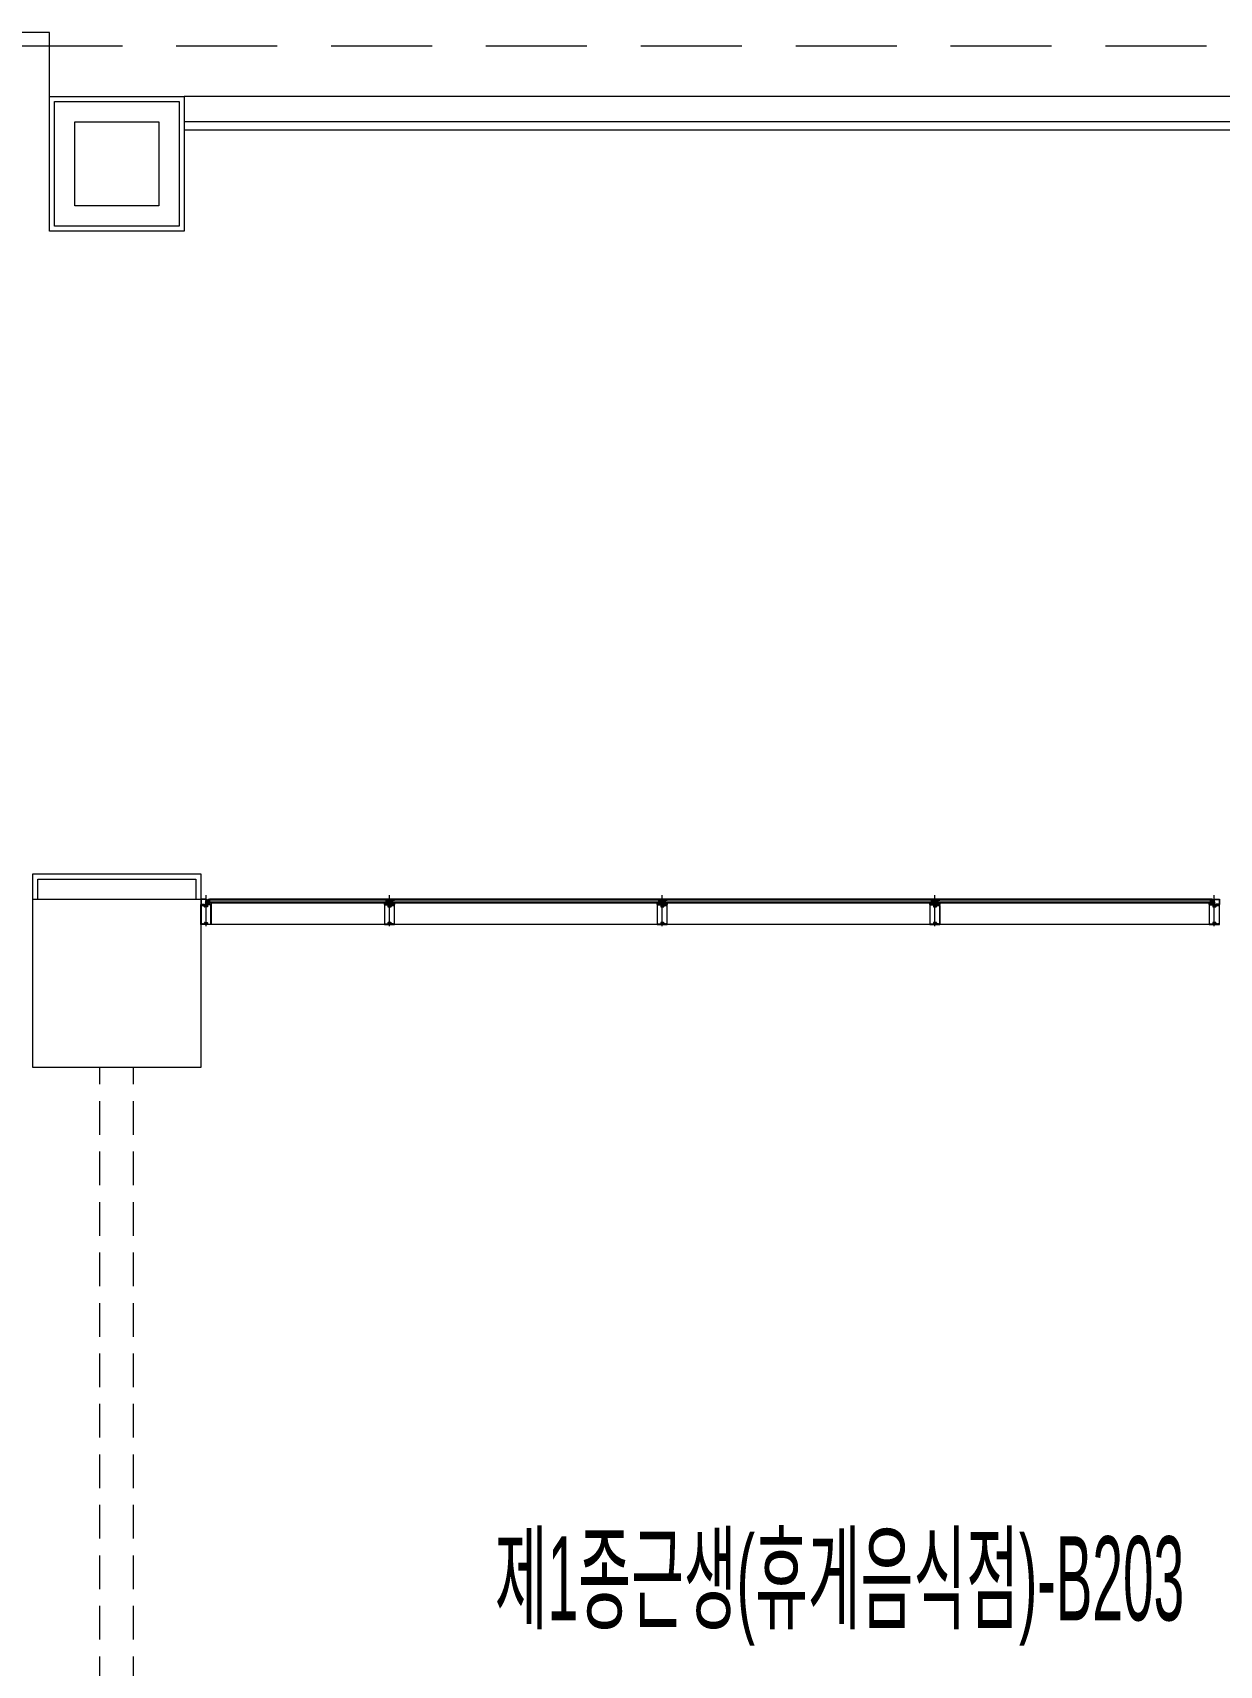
# Model space of a CAD drawing. Header units: millimetres. Extents: x 43806 to 399860, y -65551 to 59129.
# Drawn here: x 149854 to 156904, y 49426 to 59129 of the extents above; entities that cross this region are included whole.
import ezdxf
from ezdxf.enums import TextEntityAlignment as Align

# ---------------------------------------------------------------- set-up
doc = ezdxf.new("R2010")
doc.units = ezdxf.units.MM
doc.header["$LTSCALE"] = 400
doc.header["$MEASUREMENT"] = 0
doc.linetypes.add('HID', pattern=[2.3, 1.5, -0.8])
doc.linetypes.add('광-XR-PLAN$0$HIDDEN', pattern=[0.375, 0.25, -0.125])
doc.layers.add('A', color=8, linetype='CONTINUOUS', lineweight=0)
doc.styles.add('CS', font='', dxfattribs={"height": 300})
doc.styles.get('CS').set_extended_font_data('HYwulM')

msp = doc.modelspace()

# ---------------------------------------------------------------- linework, layer by layer
at = {"layer": 'A', "ltscale": 2}
for p, q in [((149953.7, 59129), (140338, 59129)), ((149953.7, 58749), (149953.7, 59129)), ((158053.7, 58749), (150753.7, 58749)), ((150103.7, 58099), (150103.7, 58599)), ((150103.7, 58599), (150603.7, 58599)), ((150603.7, 58599), (150603.7, 58099)), ((150603.7, 58099), (150103.7, 58099)), ((149853.7, 53979), (150853.7, 53979)), ((149853.7, 52979), (149853.7, 53979)), ((150853.7, 53979), (150853.7, 52979)), ((150853.7, 52979), (149853.7, 52979))]:
    msp.add_line(p, q, dxfattribs=at)
at = {"layer": 'A', "linetype": 'HID'}
msp.add_line((166946.8, 59049), (133453.7, 59049), dxfattribs=at)
at = {"layer": 'A'}
for p, q in [((149953.7, 57949), (149953.7, 58749)), ((149953.7, 58749), (150753.7, 58749)), ((149983.7, 57979), (149983.7, 58719)), ((149983.7, 58719), (150723.7, 58719)), ((150723.7, 58719), (150723.7, 57979)), ((150753.7, 58749), (150753.7, 57949)), ((158053.7, 58599), (150753.7, 58599)), ((158053.7, 58549), (150753.7, 58549)), ((150753.7, 57949), (149953.7, 57949)), ((150723.7, 57979), (149983.7, 57979)), ((149853.7, 53979), (149853.7, 54129)), ((149853.7, 54129), (150853.7, 54129)), ((149883.7, 53979), (149883.7, 54099)), ((149883.7, 54099), (150823.7, 54099)), ((150823.7, 54099), (150823.7, 53979)), ((150853.7, 54129), (150853.7, 53979)), ((150887.2, 53979), (150853.7, 53979)), ((150853.7, 53979), (150853.7, 53948)), ((150885.2, 53977), (150855.7, 53977)), ((150855.7, 53977), (150855.7, 53950)), ((150855.7, 53950), (150874.7, 53950)), ((150874.7, 53948), (150874.7, 53950)), ((150878.4, 53959.3), (150880.4, 53960.3)), ((150880.4, 53958.3), (150878.4, 53959.3)), ((150887.2, 53960.3), (150880.4, 53960.3)), ((150887.2, 53958.3), (150880.4, 53958.3)), ((150882.2, 53950), (150882.2, 53971.5)), ((150883.7, 53817.8), (150883.7, 54003.4)), ((150885.2, 53954.8), (150885.2, 53977)), ((150885.2, 53971.5), (150885.2, 53950)), ((150885.2, 53954.8), (150885.2, 53954.8)), ((150887.2, 53954.8), (150885.2, 53954.8)), ((150887.2, 53955), (150887.2, 53979)), ((150887.2, 53974), (150894.2, 53954.8)), ((150887.2, 53955), (150894.2, 53974)), ((150887.2, 53954.8), (150887.2, 53974)), ((150887.2, 53974), (150894.2, 53974)), ((150887.2, 53961.1), (150887.2, 53957.6)), ((150894.2, 53954.8), (150887.2, 53954.8)), ((150887.5, 53959.5), (150887.4, 53959.5)), ((150887.4, 53959.5), (150887.4, 53959.5)), ((150887.4, 53959.5), (150887.4, 53959.5)), ((150887.4, 53959.5), (150887.4, 53959.4)), ((150887.4, 53959.4), (150887.4, 53959.4)), ((150887.4, 53959.4), (150887.4, 53959.4)), ((150887.4, 53959.4), (150887.4, 53959.3)), ((150887.4, 53959.3), (150887.4, 53959.3)), ((150887.4, 53959.3), (150887.4, 53959.3)), ((150887.4, 53959.3), (150887.4, 53959.2)), ((150887.4, 53959.2), (150887.4, 53959.2)), ((150887.4, 53959.2), (150887.4, 53959.2)), ((150887.4, 53959.2), (150887.4, 53959.2)), ((150887.4, 53959.2), (150887.5, 53959.2)), ((150887.6, 53959.6), (150887.5, 53959.6)), ((150887.5, 53959.6), (150887.5, 53959.6)), ((150887.5, 53959.6), (150887.5, 53959.6)), ((150887.5, 53959.6), (150887.5, 53959.6)), ((150887.5, 53959.6), (150887.5, 53959.5)), ((150887.5, 53959.5), (150887.5, 53959.5)), ((150887.5, 53959.5), (150887.5, 53959.5)), ((150887.5, 53959.5), (150887.5, 53959.5)), ((150887.5, 53959.2), (150887.5, 53959.1)), ((150887.5, 53959.1), (150887.5, 53959.1)), ((150887.5, 53959.1), (150887.5, 53959.1)), ((150887.5, 53959.1), (150887.5, 53959.1)), ((150887.5, 53959.1), (150887.5, 53959.1)), ((150887.5, 53959.1), (150887.5, 53959.1)), ((150887.5, 53959.1), (150887.5, 53959.1)), ((150887.5, 53959.1), (150887.6, 53959.1)), ((150887.7, 53959.6), (150887.6, 53959.6)), ((150887.6, 53959.6), (150887.6, 53959.6)), ((150887.6, 53959.6), (150887.6, 53959.6)), ((150887.6, 53959.6), (150887.6, 53959.6)), ((150887.6, 53959.6), (150887.6, 53959.6)), ((150887.6, 53959.6), (150887.6, 53959.6)), ((150887.6, 53959.1), (150887.6, 53959.1)), ((150887.6, 53959.1), (150887.6, 53959.1)), ((150887.6, 53959.1), (150887.6, 53959.1)), ((150887.6, 53959.1), (150887.6, 53959.1)), ((150887.6, 53959.1), (150887.6, 53959.1)), ((150887.6, 53959.1), (150887.7, 53959.1)), ((150887.8, 53959.6), (150887.7, 53959.6)), ((150887.7, 53959.6), (150887.7, 53959.6)), ((150887.7, 53959.6), (150887.7, 53959.6)), ((150887.7, 53959.6), (150887.7, 53959.6)), ((150887.7, 53959.6), (150887.7, 53959.6)), ((150887.7, 53959.6), (150887.7, 53959.6)), ((150887.7, 53959.6), (150887.7, 53959.6)), ((150887.7, 53959.6), (150887.7, 53959.6)), ((150887.7, 53959.1), (150887.7, 53959.1)), ((150887.7, 53959.1), (150887.7, 53959.1)), ((150887.7, 53959.1), (150887.7, 53959.1)), ((150887.7, 53959.1), (150887.7, 53959.1)), ((150887.7, 53959.1), (150887.7, 53959.1)), ((150887.7, 53959.1), (150887.7, 53959.1)), ((150887.7, 53959.1), (150887.7, 53959.1)), ((150887.7, 53959.1), (150887.8, 53959.1)), ((150887.9, 53959.6), (150887.8, 53959.6)), ((150887.8, 53959.6), (150887.8, 53959.6)), ((150887.8, 53959.6), (150887.8, 53959.6)), ((150887.8, 53959.6), (150887.8, 53959.6)), ((150887.8, 53959.6), (150887.8, 53959.6)), ((150887.8, 53959.1), (150887.8, 53959.1)), ((150887.8, 53959.1), (150887.8, 53959.1)), ((150887.8, 53959.1), (150887.8, 53959.1)), ((150887.8, 53959.1), (150887.8, 53959.1)), ((150887.8, 53959.1), (150887.9, 53959.1)), ((150888, 53960.4), (150887.9, 53960.4)), ((150887.9, 53960.4), (150887.9, 53960.4)), ((150887.9, 53960.4), (150887.9, 53960.4)), ((150887.9, 53960.4), (150887.9, 53960.4)), ((150887.9, 53960.4), (150887.9, 53960.4)), ((150887.9, 53960.4), (150887.9, 53960.3)), ((150887.9, 53960.3), (150887.9, 53960.3)), ((150887.9, 53960.3), (150887.9, 53960.3)), ((150887.9, 53960.3), (150887.9, 53960.3)), ((150887.9, 53960.3), (150887.9, 53960.3)), ((150887.9, 53960.3), (150887.9, 53960.3)), ((150887.9, 53960.3), (150887.9, 53960.3)), ((150887.9, 53960.3), (150887.9, 53960.2)), ((150887.9, 53960.2), (150887.9, 53960.2)), ((150887.9, 53960.2), (150887.9, 53960.2)), ((150887.9, 53960.2), (150887.9, 53960.2)), ((150887.9, 53960.2), (150887.9, 53960.2)), ((150887.9, 53960.2), (150887.9, 53960.1)), ((150887.9, 53960.1), (150887.9, 53960.1)), ((150887.9, 53960.1), (150887.9, 53960.1)), ((150887.9, 53960.1), (150887.9, 53960.1)), ((150887.9, 53960.1), (150887.9, 53960.1)), ((150887.9, 53960.1), (150887.9, 53960)), ((150887.9, 53960), (150888, 53960)), ((150888, 53959.6), (150887.9, 53959.6)), ((150887.9, 53959.6), (150887.9, 53959.6)), ((150887.9, 53959.6), (150887.9, 53959.6)), ((150887.9, 53959.6), (150887.9, 53959.6)), ((150887.9, 53959.6), (150887.9, 53959.6)), ((150887.9, 53959.1), (150887.9, 53959.1)), ((150887.9, 53959.1), (150887.9, 53959.1)), ((150887.9, 53959.1), (150887.9, 53959.1)), ((150887.9, 53959.1), (150887.9, 53959.1)), ((150887.9, 53959.1), (150888, 53959.1)), ((150888, 53958.6), (150887.9, 53958.6)), ((150887.9, 53958.6), (150887.9, 53958.6)), ((150887.9, 53958.6), (150887.9, 53958.6)), ((150887.9, 53958.6), (150887.9, 53958.6)), ((150887.9, 53958.6), (150887.9, 53958.5)), ((150887.9, 53958.5), (150887.9, 53958.5)), ((150887.9, 53958.5), (150887.9, 53958.5)), ((150887.9, 53958.5), (150887.9, 53958.5)), ((150887.9, 53958.5), (150887.9, 53958.5)), ((150887.9, 53958.5), (150887.9, 53958.4)), ((150887.9, 53958.4), (150887.9, 53958.4)), ((150887.9, 53958.4), (150887.9, 53958.4)), ((150887.9, 53958.4), (150887.9, 53958.4)), ((150887.9, 53958.4), (150887.9, 53958.4)), ((150887.9, 53958.4), (150887.9, 53958.4)), ((150887.9, 53958.4), (150887.9, 53958.3)), ((150887.9, 53958.3), (150887.9, 53958.3)), ((150887.9, 53958.3), (150887.9, 53958.3)), ((150887.9, 53958.3), (150887.9, 53958.3)), ((150887.9, 53958.3), (150887.9, 53958.3)), ((150887.9, 53958.3), (150887.9, 53958.3)), ((150887.9, 53958.3), (150887.9, 53958.3)), ((150887.9, 53958.3), (150887.9, 53958.3)), ((150887.9, 53958.3), (150888, 53958.3)), ((150888.1, 53960.4), (150888, 53960.4)), ((150888, 53960.4), (150888, 53960.4)), ((150888, 53960.4), (150888, 53960.4)), ((150888, 53960), (150888, 53960)), ((150888, 53960), (150888, 53960)), ((150888, 53960), (150888, 53960)), ((150888, 53960), (150888, 53960)), ((150888, 53960), (150888, 53960)), ((150888, 53960), (150888, 53959.9)), ((150888, 53959.9), (150888, 53959.9)), ((150888, 53959.9), (150888, 53959.9)), ((150888, 53959.9), (150888, 53959.9)), ((150888, 53959.9), (150888, 53959.9)), ((150888, 53959.9), (150888.1, 53959.9)), ((150888.1, 53959.7), (150888, 53959.7)), ((150888, 53959.7), (150888, 53959.7)), ((150888, 53959.7), (150888, 53959.7)), ((150888, 53959.7), (150888, 53959.6)), ((150888, 53959.6), (150888, 53959.6)), ((150888, 53959.6), (150888, 53959.6)), ((150888, 53959.6), (150888, 53959.6)), ((150888, 53959.6), (150888, 53959.6)), ((150888, 53959.1), (150888, 53959.1)), ((150888, 53959.1), (150888, 53959.1)), ((150888, 53959.1), (150888, 53959)), ((150888, 53959), (150888, 53959)), ((150888, 53959), (150888, 53959)), ((150888, 53959), (150888, 53959)), ((150888, 53959), (150888, 53959)), ((150888, 53959), (150888.1, 53958.9)), ((150888.1, 53958.8), (150888, 53958.8)), ((150888, 53958.8), (150888, 53958.7)), ((150888, 53958.7), (150888, 53958.7)), ((150888, 53958.7), (150888, 53958.7)), ((150888, 53958.7), (150888, 53958.7)), ((150888, 53958.7), (150888, 53958.7)), ((150888, 53958.7), (150888, 53958.7)), ((150888, 53958.7), (150888, 53958.7)), ((150888, 53958.7), (150888, 53958.7)), ((150888, 53958.7), (150888, 53958.7)), ((150888, 53958.7), (150888, 53958.6)), ((150888, 53958.3), (150888, 53958.3)), ((150888, 53958.3), (150888, 53958.3)), ((150888, 53958.3), (150888.1, 53958.3)), ((150888.1, 53960.3), (150888.1, 53960.4)), ((150888.1, 53959.9), (150888.1, 53959.9)), ((150888.1, 53959.9), (150888.1, 53959.9)), ((150888.1, 53959.9), (150888.1, 53959.8)), ((150888.1, 53959.8), (150888.1, 53959.8)), ((150888.1, 53959.8), (150888.1, 53959.8)), ((150888.1, 53959.8), (150888.1, 53959.8)), ((150888.1, 53959.8), (150888.1, 53959.8)), ((150888.1, 53959.8), (150888.1, 53959.7)), ((150888.1, 53959.7), (150888.1, 53959.7)), ((150888.1, 53958.9), (150888.1, 53958.9)), ((150888.1, 53958.9), (150888.1, 53958.9)), ((150888.1, 53958.9), (150888.1, 53958.9)), ((150888.1, 53958.9), (150888.1, 53958.9)), ((150888.1, 53958.9), (150888.1, 53958.8)), ((150888.1, 53958.8), (150888.1, 53958.8)), ((150888.1, 53958.8), (150888.1, 53958.8)), ((150888.1, 53958.8), (150888.1, 53958.8)), ((150888.1, 53958.8), (150888.1, 53958.8)), ((150888.1, 53958.3), (150888.1, 53958.3)), ((150895.2, 53979), (150894.2, 53978)), ((150894.2, 53974), (150894.2, 53978)), ((150895.2, 53973), (150894.2, 53974)), ((150894.2, 53974), (150894.2, 53954.8)), ((150894.2, 53960), (150895.2, 53961)), ((150894.2, 53956), (150894.2, 53960)), ((150895.2, 53955), (150894.2, 53956)), ((150895.2, 53979), (150905.2, 53979)), ((150895.2, 53973), (150906.2, 53973)), ((150895.2, 53961), (150906.2, 53961)), ((150895.2, 53948), (150895.2, 53955)), ((150895.2, 53955), (150905.2, 53955)), ((150903.2, 53973), (150900.2, 53971.5)), ((150900.2, 53962.5), (150900.2, 53971.5)), ((150903.2, 53961), (150900.2, 53962.5)), ((150903.3, 53972.5), (150900.7, 53971.2)), ((150900.7, 53962.8), (150900.7, 53971.2)), ((150903.3, 53961.5), (150900.7, 53962.8)), ((150903.3, 53972.5), (150905.7, 53972.5)), ((150903.3, 53961.5), (150905.7, 53961.5)), ((156852.2, 53979), (150905.2, 53979)), ((156852.2, 53955), (150905.2, 53955)), ((150905.2, 53955), (150905.2, 53948)), ((150905.7, 53961.5), (150905.7, 53972.5)), ((150906.2, 53964), (150905.7, 53964)), ((156852.2, 53973), (150906.2, 53973)), ((150906.2, 53961), (150906.2, 53973)), ((156852.2, 53961), (150906.2, 53961)), ((151965.2, 53979), (151943.7, 53979)), ((151965.2, 53973), (151943.7, 53973)), ((151965.2, 53961), (151943.7, 53961)), ((151965.2, 53955), (151943.7, 53955)), ((151954.2, 53961), (151954.2, 53973)), ((151954.2, 53964), (151954.7, 53964)), ((151957.1, 53972.5), (151954.7, 53972.5)), ((151954.7, 53961.5), (151954.7, 53972.5)), ((151957.1, 53961.5), (151954.7, 53961.5)), ((151955.2, 53955), (151955.2, 53948)), ((151965.2, 53955), (151955.2, 53955)), ((151957.1, 53972.5), (151959.7, 53971.2)), ((151957.1, 53961.5), (151959.7, 53962.8)), ((151957.2, 53973), (151960.2, 53971.5)), ((151957.2, 53961), (151960.2, 53962.5)), ((151959.7, 53962.8), (151959.7, 53971.2)), ((151960.2, 53962.5), (151960.2, 53971.5)), ((151965.2, 53979), (151966.2, 53978)), ((151965.2, 53973), (151966.2, 53974)), ((151966.2, 53960), (151965.2, 53961)), ((151965.2, 53955), (151966.2, 53956)), ((151965.2, 53948), (151965.2, 53955)), ((151966.2, 53974), (151966.2, 53978)), ((151966.2, 53956), (151966.2, 53960)), ((151972.2, 53976.5), (151972.2, 53950)), ((151973.7, 53817.8), (151973.7, 54003.4)), ((151975.2, 53950), (151975.2, 53976.5)), ((151982.2, 53979), (151981.2, 53978)), ((151981.2, 53974), (151981.2, 53978)), ((151982.2, 53973), (151981.2, 53974)), ((151981.2, 53960), (151982.2, 53961)), ((151981.2, 53956), (151981.2, 53960)), ((151982.2, 53955), (151981.2, 53956)), ((151982.2, 53979), (152003.7, 53979)), ((151982.2, 53973), (152003.7, 53973)), ((151982.2, 53961), (152003.7, 53961)), ((151982.2, 53955), (152003.7, 53955)), ((151982.2, 53948), (151982.2, 53955)), ((151982.2, 53955), (151992.2, 53955)), ((151990.2, 53973), (151987.2, 53971.5)), ((151987.2, 53962.5), (151987.2, 53971.5)), ((151990.2, 53961), (151987.2, 53962.5)), ((151990.3, 53972.5), (151987.7, 53971.2)), ((151987.7, 53962.8), (151987.7, 53971.2)), ((151990.3, 53961.5), (151987.7, 53962.8)), ((151990.3, 53972.5), (151992.7, 53972.5)), ((151990.3, 53961.5), (151992.7, 53961.5)), ((151992.2, 53955), (151992.2, 53948)), ((151992.7, 53961.5), (151992.7, 53972.5)), ((151993.2, 53964), (151992.7, 53964)), ((151993.2, 53961), (151993.2, 53973)), ((153585.2, 53979), (153563.7, 53979)), ((153585.2, 53973), (153563.7, 53973)), ((153585.2, 53961), (153563.7, 53961)), ((153585.2, 53955), (153563.7, 53955)), ((153574.2, 53961), (153574.2, 53973)), ((153574.2, 53964), (153574.7, 53964)), ((153577.1, 53972.5), (153574.7, 53972.5)), ((153574.7, 53961.5), (153574.7, 53972.5)), ((153577.1, 53961.5), (153574.7, 53961.5)), ((153575.2, 53955), (153575.2, 53948)), ((153585.2, 53955), (153575.2, 53955)), ((153577.1, 53972.5), (153579.7, 53971.2)), ((153577.1, 53961.5), (153579.7, 53962.8)), ((153577.2, 53973), (153580.2, 53971.5)), ((153577.2, 53961), (153580.2, 53962.5)), ((153579.7, 53962.8), (153579.7, 53971.2)), ((153580.2, 53962.5), (153580.2, 53971.5)), ((153585.2, 53979), (153586.2, 53978)), ((153585.2, 53973), (153586.2, 53974)), ((153586.2, 53960), (153585.2, 53961)), ((153585.2, 53955), (153586.2, 53956)), ((153585.2, 53948), (153585.2, 53955)), ((153586.2, 53974), (153586.2, 53978)), ((153586.2, 53956), (153586.2, 53960)), ((153592.2, 53976.5), (153592.2, 53950)), ((153593.7, 53817.8), (153593.7, 54003.4)), ((153595.2, 53950), (153595.2, 53976.5)), ((153602.2, 53979), (153601.2, 53978)), ((153601.2, 53974), (153601.2, 53978)), ((153602.2, 53973), (153601.2, 53974)), ((153601.2, 53960), (153602.2, 53961)), ((153601.2, 53956), (153601.2, 53960)), ((153602.2, 53955), (153601.2, 53956)), ((153602.2, 53979), (153623.7, 53979)), ((153602.2, 53973), (153623.7, 53973)), ((153602.2, 53961), (153623.7, 53961)), ((153602.2, 53955), (153623.7, 53955)), ((153602.2, 53948), (153602.2, 53955)), ((153602.2, 53955), (153612.2, 53955)), ((153610.2, 53973), (153607.2, 53971.5)), ((153607.2, 53962.5), (153607.2, 53971.5)), ((153610.2, 53961), (153607.2, 53962.5)), ((153610.3, 53972.5), (153607.7, 53971.2)), ((153607.7, 53962.8), (153607.7, 53971.2)), ((153610.3, 53961.5), (153607.7, 53962.8)), ((153610.3, 53972.5), (153612.7, 53972.5)), ((153610.3, 53961.5), (153612.7, 53961.5)), ((153612.2, 53955), (153612.2, 53948)), ((153612.7, 53961.5), (153612.7, 53972.5)), ((153613.2, 53964), (153612.7, 53964)), ((153613.2, 53961), (153613.2, 53973)), ((155205.2, 53979), (155183.7, 53979)), ((155205.2, 53973), (155183.7, 53973)), ((155205.2, 53961), (155183.7, 53961)), ((155205.2, 53955), (155183.7, 53955)), ((155194.2, 53961), (155194.2, 53973)), ((155194.2, 53964), (155194.7, 53964)), ((155197.1, 53972.5), (155194.7, 53972.5)), ((155194.7, 53961.5), (155194.7, 53972.5)), ((155197.1, 53961.5), (155194.7, 53961.5)), ((155195.2, 53955), (155195.2, 53948)), ((155205.2, 53955), (155195.2, 53955)), ((155197.1, 53972.5), (155199.7, 53971.2)), ((155197.1, 53961.5), (155199.7, 53962.8)), ((155197.2, 53973), (155200.2, 53971.5)), ((155197.2, 53961), (155200.2, 53962.5)), ((155199.7, 53962.8), (155199.7, 53971.2)), ((155200.2, 53962.5), (155200.2, 53971.5)), ((155205.2, 53979), (155206.2, 53978)), ((155205.2, 53973), (155206.2, 53974)), ((155206.2, 53960), (155205.2, 53961)), ((155205.2, 53955), (155206.2, 53956)), ((155205.2, 53948), (155205.2, 53955)), ((155206.2, 53974), (155206.2, 53978)), ((155206.2, 53956), (155206.2, 53960)), ((155212.2, 53976.5), (155212.2, 53950)), ((155213.7, 53817.8), (155213.7, 54003.4)), ((155215.2, 53950), (155215.2, 53976.5)), ((155222.2, 53979), (155221.2, 53978)), ((155221.2, 53974), (155221.2, 53978)), ((155222.2, 53973), (155221.2, 53974)), ((155221.2, 53960), (155222.2, 53961)), ((155221.2, 53956), (155221.2, 53960)), ((155222.2, 53955), (155221.2, 53956)), ((155222.2, 53979), (155243.7, 53979)), ((155222.2, 53973), (155243.7, 53973)), ((155222.2, 53961), (155243.7, 53961)), ((155222.2, 53955), (155243.7, 53955)), ((155222.2, 53948), (155222.2, 53955)), ((155222.2, 53955), (155232.2, 53955)), ((155230.2, 53973), (155227.2, 53971.5)), ((155227.2, 53962.5), (155227.2, 53971.5)), ((155230.2, 53961), (155227.2, 53962.5)), ((155230.3, 53972.5), (155227.7, 53971.2)), ((155227.7, 53962.8), (155227.7, 53971.2)), ((155230.3, 53961.5), (155227.7, 53962.8)), ((155230.3, 53972.5), (155232.7, 53972.5)), ((155230.3, 53961.5), (155232.7, 53961.5)), ((155232.2, 53955), (155232.2, 53948)), ((155232.7, 53961.5), (155232.7, 53972.5)), ((155233.2, 53964), (155232.7, 53964)), ((155233.2, 53961), (155233.2, 53973)), ((156851.2, 53961), (156851.2, 53973)), ((156862.2, 53973), (156851.2, 53973)), ((156851.2, 53964), (156851.7, 53964)), ((156862.2, 53961), (156851.2, 53961)), ((156854.1, 53972.5), (156851.7, 53972.5)), ((156851.7, 53961.5), (156851.7, 53972.5)), ((156854.1, 53961.5), (156851.7, 53961.5)), ((156862.2, 53979), (156852.2, 53979)), ((156852.2, 53955), (156852.2, 53948)), ((156862.2, 53955), (156852.2, 53955)), ((156854.1, 53972.5), (156856.7, 53971.2)), ((156854.1, 53961.5), (156856.7, 53962.8)), ((156854.2, 53973), (156857.2, 53971.5)), ((156854.2, 53961), (156857.2, 53962.5)), ((156856.7, 53962.8), (156856.7, 53971.2)), ((156857.2, 53962.5), (156857.2, 53971.5)), ((156862.2, 53979), (156863.2, 53978)), ((156862.2, 53973), (156863.2, 53974)), ((156863.2, 53960), (156862.2, 53961)), ((156862.2, 53955), (156863.2, 53956)), ((156862.2, 53948), (156862.2, 53955)), ((156863.2, 53974), (156863.2, 53978)), ((156870.2, 53974), (156863.2, 53954.8)), ((156870.2, 53955), (156863.2, 53974)), ((156870.2, 53974), (156863.2, 53974)), ((156863.2, 53974), (156863.2, 53954.8)), ((156863.2, 53956), (156863.2, 53960)), ((156863.2, 53954.8), (156870.2, 53954.8)), ((156869.2, 53960.3), (156869.3, 53960.4)), ((156869.3, 53958.3), (156869.2, 53958.3)), ((156869.3, 53960.4), (156869.3, 53960.4)), ((156869.3, 53960.4), (156869.3, 53960.4)), ((156869.3, 53960.4), (156869.4, 53960.4)), ((156869.4, 53960), (156869.3, 53960)), ((156869.3, 53960), (156869.3, 53960)), ((156869.3, 53960), (156869.3, 53959.9)), ((156869.3, 53959.9), (156869.3, 53959.9)), ((156869.3, 53959.9), (156869.3, 53959.9)), ((156869.3, 53959.9), (156869.3, 53959.9)), ((156869.3, 53959.9), (156869.3, 53959.9)), ((156869.3, 53959.9), (156869.3, 53959.9)), ((156869.3, 53959.9), (156869.3, 53959.9)), ((156869.3, 53959.9), (156869.3, 53959.9)), ((156869.3, 53959.9), (156869.3, 53959.8)), ((156869.3, 53959.8), (156869.3, 53959.8)), ((156869.3, 53959.8), (156869.3, 53959.8)), ((156869.3, 53959.8), (156869.3, 53959.8)), ((156869.3, 53959.8), (156869.3, 53959.8)), ((156869.3, 53959.8), (156869.3, 53959.7)), ((156869.3, 53959.7), (156869.3, 53959.7)), ((156869.3, 53959.7), (156869.3, 53959.7)), ((156869.3, 53959.7), (156869.3, 53959.7)), ((156869.3, 53959.7), (156869.3, 53959.7)), ((156869.3, 53959.7), (156869.3, 53959.6)), ((156869.3, 53959.6), (156869.3, 53959.6)), ((156869.3, 53959.6), (156869.4, 53959.6)), ((156869.4, 53959.1), (156869.3, 53959)), ((156869.3, 53959), (156869.3, 53959)), ((156869.3, 53959), (156869.3, 53959)), ((156869.3, 53959), (156869.3, 53959)), ((156869.3, 53959), (156869.3, 53959)), ((156869.3, 53959), (156869.3, 53958.9)), ((156869.3, 53958.9), (156869.3, 53958.9)), ((156869.3, 53958.9), (156869.3, 53958.9)), ((156869.3, 53958.9), (156869.3, 53958.9)), ((156869.3, 53958.9), (156869.3, 53958.9)), ((156869.3, 53958.9), (156869.3, 53958.8)), ((156869.3, 53958.8), (156869.3, 53958.8)), ((156869.3, 53958.8), (156869.3, 53958.8)), ((156869.3, 53958.8), (156869.3, 53958.8)), ((156869.3, 53958.8), (156869.3, 53958.8)), ((156869.3, 53958.8), (156869.3, 53958.8)), ((156869.3, 53958.8), (156869.3, 53958.7)), ((156869.3, 53958.7), (156869.3, 53958.7)), ((156869.3, 53958.7), (156869.3, 53958.7)), ((156869.3, 53958.7), (156869.3, 53958.7)), ((156869.3, 53958.7), (156869.3, 53958.7)), ((156869.3, 53958.7), (156869.3, 53958.7)), ((156869.3, 53958.7), (156869.4, 53958.7)), ((156869.4, 53958.3), (156869.3, 53958.3)), ((156869.3, 53958.3), (156869.3, 53958.3)), ((156869.3, 53958.3), (156869.3, 53958.3)), ((156869.4, 53960.4), (156869.4, 53960.4)), ((156869.4, 53960.4), (156869.4, 53960.4)), ((156869.4, 53960.4), (156869.4, 53960.4)), ((156869.4, 53960.4), (156869.5, 53960.4)), ((156869.5, 53960.1), (156869.4, 53960.1)), ((156869.4, 53960.1), (156869.4, 53960.1)), ((156869.4, 53960.1), (156869.4, 53960.1)), ((156869.4, 53960.1), (156869.4, 53960)), ((156869.4, 53960), (156869.4, 53960)), ((156869.4, 53960), (156869.4, 53960)), ((156869.4, 53960), (156869.4, 53960)), ((156869.4, 53960), (156869.4, 53960)), ((156869.4, 53959.6), (156869.4, 53959.6)), ((156869.4, 53959.6), (156869.4, 53959.6)), ((156869.4, 53959.6), (156869.4, 53959.6)), ((156869.4, 53959.6), (156869.4, 53959.6)), ((156869.4, 53959.6), (156869.5, 53959.6)), ((156869.5, 53959.1), (156869.4, 53959.1)), ((156869.4, 53959.1), (156869.4, 53959.1)), ((156869.4, 53959.1), (156869.4, 53959.1)), ((156869.4, 53959.1), (156869.4, 53959.1)), ((156869.4, 53959.1), (156869.4, 53959.1)), ((156869.4, 53958.7), (156869.4, 53958.7)), ((156869.4, 53958.7), (156869.4, 53958.7)), ((156869.4, 53958.7), (156869.4, 53958.6)), ((156869.4, 53958.6), (156869.4, 53958.6)), ((156869.4, 53958.6), (156869.4, 53958.6)), ((156869.4, 53958.6), (156869.4, 53958.6)), ((156869.4, 53958.6), (156869.4, 53958.6)), ((156869.4, 53958.6), (156869.5, 53958.5)), ((156869.5, 53958.3), (156869.4, 53958.3)), ((156869.4, 53958.3), (156869.4, 53958.3)), ((156869.4, 53958.3), (156869.4, 53958.3)), ((156869.4, 53958.3), (156869.4, 53958.3)), ((156869.5, 53960.4), (156869.5, 53960.4)), ((156869.5, 53960.4), (156869.5, 53960.3)), ((156869.5, 53960.3), (156869.5, 53960.3)), ((156869.5, 53960.3), (156869.5, 53960.3)), ((156869.5, 53960.3), (156869.5, 53960.3)), ((156869.5, 53960.3), (156869.5, 53960.3)), ((156869.5, 53960.3), (156869.5, 53960.3)), ((156869.5, 53960.3), (156869.5, 53960.3)), ((156869.5, 53960.3), (156869.5, 53960.2)), ((156869.5, 53960.2), (156869.5, 53960.2)), ((156869.5, 53960.2), (156869.5, 53960.2)), ((156869.5, 53960.2), (156869.5, 53960.2)), ((156869.5, 53960.2), (156869.5, 53960.2)), ((156869.5, 53960.2), (156869.5, 53960.1)), ((156869.5, 53960.1), (156869.5, 53960.1)), ((156869.5, 53959.6), (156869.5, 53959.6)), ((156869.5, 53959.6), (156869.5, 53959.6)), ((156869.5, 53959.6), (156869.5, 53959.6)), ((156869.5, 53959.6), (156869.5, 53959.6)), ((156869.5, 53959.6), (156869.6, 53959.6)), ((156869.6, 53959.1), (156869.5, 53959.1)), ((156869.5, 53959.1), (156869.5, 53959.1)), ((156869.5, 53959.1), (156869.5, 53959.1)), ((156869.5, 53959.1), (156869.5, 53959.1)), ((156869.5, 53959.1), (156869.5, 53959.1)), ((156869.5, 53958.5), (156869.5, 53958.5)), ((156869.5, 53958.5), (156869.5, 53958.5)), ((156869.5, 53958.5), (156869.5, 53958.5)), ((156869.5, 53958.5), (156869.5, 53958.5)), ((156869.5, 53958.5), (156869.5, 53958.4)), ((156869.5, 53958.4), (156869.5, 53958.4)), ((156869.5, 53958.4), (156869.5, 53958.4)), ((156869.5, 53958.4), (156869.5, 53958.4)), ((156869.5, 53958.4), (156869.5, 53958.4)), ((156869.5, 53958.4), (156869.5, 53958.4)), ((156869.5, 53958.4), (156869.5, 53958.3)), ((156869.5, 53958.3), (156869.5, 53958.3)), ((156869.5, 53958.3), (156869.5, 53958.3)), ((156869.5, 53958.3), (156869.5, 53958.3)), ((156869.5, 53958.3), (156869.5, 53958.3)), ((156869.6, 53959.6), (156869.6, 53959.6)), ((156869.6, 53959.6), (156869.6, 53959.6)), ((156869.6, 53959.6), (156869.6, 53959.6)), ((156869.6, 53959.6), (156869.6, 53959.6)), ((156869.6, 53959.6), (156869.6, 53959.6)), ((156869.6, 53959.6), (156869.6, 53959.6)), ((156869.6, 53959.6), (156869.7, 53959.6)), ((156869.7, 53959.1), (156869.6, 53959.1)), ((156869.6, 53959.1), (156869.6, 53959.1)), ((156869.6, 53959.1), (156869.6, 53959.1)), ((156869.6, 53959.1), (156869.6, 53959.1)), ((156869.6, 53959.1), (156869.6, 53959.1)), ((156869.6, 53959.1), (156869.6, 53959.1)), ((156869.6, 53959.1), (156869.6, 53959.1)), ((156869.7, 53959.6), (156869.7, 53959.6)), ((156869.7, 53959.6), (156869.7, 53959.6)), ((156869.7, 53959.6), (156869.7, 53959.6)), ((156869.7, 53959.6), (156869.7, 53959.6)), ((156869.7, 53959.6), (156869.7, 53959.6)), ((156869.7, 53959.6), (156869.7, 53959.6)), ((156869.7, 53959.6), (156869.8, 53959.6)), ((156869.8, 53959.1), (156869.7, 53959.1)), ((156869.7, 53959.1), (156869.7, 53959.1)), ((156869.7, 53959.1), (156869.7, 53959.1)), ((156869.7, 53959.1), (156869.7, 53959.1)), ((156869.7, 53959.1), (156869.7, 53959.1)), ((156869.7, 53959.1), (156869.7, 53959.1)), ((156869.7, 53959.1), (156869.7, 53959.1)), ((156869.8, 53959.6), (156869.8, 53959.6)), ((156869.8, 53959.6), (156869.8, 53959.6)), ((156869.8, 53959.6), (156869.8, 53959.6)), ((156869.8, 53959.6), (156869.8, 53959.6)), ((156869.8, 53959.6), (156869.8, 53959.6)), ((156869.8, 53959.6), (156869.8, 53959.6)), ((156869.8, 53959.6), (156869.9, 53959.5)), ((156869.9, 53959.1), (156869.8, 53959.1)), ((156869.8, 53959.1), (156869.8, 53959.1)), ((156869.8, 53959.1), (156869.8, 53959.1)), ((156869.8, 53959.1), (156869.8, 53959.1)), ((156869.8, 53959.1), (156869.8, 53959.1)), ((156869.8, 53959.1), (156869.8, 53959.1)), ((156869.8, 53959.1), (156869.8, 53959.1)), ((156869.9, 53959.5), (156869.9, 53959.5)), ((156869.9, 53959.5), (156869.9, 53959.5)), ((156869.9, 53959.5), (156869.9, 53959.5)), ((156869.9, 53959.5), (156869.9, 53959.5)), ((156869.9, 53959.5), (156869.9, 53959.5)), ((156869.9, 53959.5), (156869.9, 53959.5)), ((156869.9, 53959.5), (156869.9, 53959.4)), ((156869.9, 53959.4), (156869.9, 53959.4)), ((156869.9, 53959.4), (156870, 53959.4)), ((156870, 53959.3), (156869.9, 53959.3)), ((156869.9, 53959.3), (156869.9, 53959.2)), ((156869.9, 53959.2), (156869.9, 53959.2)), ((156869.9, 53959.2), (156869.9, 53959.2)), ((156869.9, 53959.2), (156869.9, 53959.2)), ((156869.9, 53959.2), (156869.9, 53959.2)), ((156869.9, 53959.2), (156869.9, 53959.1)), ((156869.9, 53959.1), (156869.9, 53959.1)), ((156869.9, 53959.1), (156869.9, 53959.1)), ((156870, 53959.4), (156870, 53959.3)), ((156870, 53959.3), (156870, 53959.3)), ((156870.2, 53955), (156870.2, 53979)), ((156870.2, 53979), (156903.7, 53979)), ((156870.2, 53954.8), (156870.2, 53974)), ((156870.2, 53961.1), (156870.2, 53957.6)), ((156870.2, 53960.3), (156876.9, 53960.3)), ((156870.2, 53958.3), (156876.9, 53958.3)), ((156870.2, 53954.8), (156872.2, 53954.8)), ((156872.2, 53977), (156901.7, 53977)), ((156872.2, 53954.8), (156872.2, 53977)), ((156872.2, 53971.5), (156872.2, 53950)), ((156872.2, 53954.8), (156872.2, 53954.8)), ((156873.7, 53817.8), (156873.7, 54003.4)), ((156875.2, 53950), (156875.2, 53971.5)), ((156878.9, 53959.3), (156876.9, 53960.3)), ((156876.9, 53958.3), (156878.9, 53959.3)), ((156882.7, 53948), (156882.7, 53950)), ((156901.7, 53950), (156882.7, 53950)), ((156901.7, 53977), (156901.7, 53950)), ((156903.7, 53979), (156903.7, 53948)), ((150853.7, 53942.5), (150853.7, 53948)), ((150853.7, 53948), (150880.2, 53948)), ((150853.7, 53948), (150874.7, 53948)), ((150855.7, 53942.5), (150853.7, 53942.5)), ((150853.7, 53831), (150853.7, 53942.5)), ((150853.7, 53942.5), (150861.2, 53942.5)), ((150855.2, 53941), (150855.2, 53832.5)), ((150855.7, 53945), (150855.7, 53942.5)), ((150860.8, 53941.5), (150855.7, 53941.5)), ((150860.2, 53946), (150856.7, 53946)), ((150862.7, 53939.6), (150860.8, 53941.5)), ((150861.2, 53942.5), (150861.2, 53945)), ((150862.7, 53941), (150861.2, 53942.5)), ((150861.2, 53942.5), (150862.7, 53941)), ((150864.2, 53942.5), (150862.7, 53941)), ((150862.7, 53941), (150864.2, 53942.5)), ((150864.4, 53941.3), (150862.7, 53939.6)), ((150864.2, 53945), (150864.2, 53942.5)), ((150864.2, 53942.5), (150874.2, 53938.8)), ((150873.2, 53938.1), (150864.4, 53941.3)), ((150873.7, 53946), (150865.2, 53946)), ((150873.2, 53936.4), (150873.2, 53938.1)), ((150874.2, 53938.8), (150874.2, 53936.4)), ((150874.7, 53934.5), (150874.7, 53945)), ((150879.4, 53933.5), (150875.7, 53933.5)), ((150890.4, 53946), (150876.9, 53946)), ((150876.9, 53946), (150876.9, 53935.5)), ((150876.9, 53935.5), (150879.4, 53935.5)), ((150879.4, 53935.5), (150879.4, 53933.5)), ((150887.2, 53948), (150913.7, 53948)), ((150887.9, 53933.5), (150887.9, 53935.5)), ((150887.9, 53935.5), (150890.4, 53935.5)), ((150891.7, 53933.5), (150887.9, 53933.5)), ((150890.4, 53935.5), (150890.4, 53946)), ((150892.7, 53945), (150892.7, 53934.5)), ((150910.7, 53946), (150893.7, 53946)), ((150905.2, 53948), (150895.2, 53948)), ((150911.7, 53832), (150911.7, 53945)), ((150913.7, 53948), (150913.7, 53829)), ((151970.2, 53948), (151943.7, 53948)), ((151943.7, 53948), (151943.7, 53829)), ((151945.7, 53832), (151945.7, 53945)), ((151946.7, 53946), (151963.7, 53946)), ((151955.2, 53948), (151965.2, 53948)), ((151964.7, 53945), (151964.7, 53934.5)), ((151965.7, 53933.5), (151969.4, 53933.5)), ((151966.9, 53935.5), (151966.9, 53946)), ((151966.9, 53946), (151980.4, 53946)), ((151969.4, 53935.5), (151966.9, 53935.5)), ((151969.4, 53933.5), (151969.4, 53935.5)), ((152003.7, 53948), (151977.2, 53948)), ((151980.4, 53935.5), (151977.9, 53935.5)), ((151977.9, 53935.5), (151977.9, 53933.5)), ((151977.9, 53933.5), (151981.7, 53933.5)), ((151980.4, 53946), (151980.4, 53935.5)), ((151992.2, 53948), (151982.2, 53948)), ((151982.7, 53934.5), (151982.7, 53945)), ((151993.2, 53942.5), (151983.2, 53938.8)), ((151983.2, 53938.8), (151983.2, 53936.4)), ((151983.7, 53946), (151992.2, 53946)), ((151984.2, 53938.1), (151992.9, 53941.3)), ((151984.2, 53936.4), (151984.2, 53938.1)), ((151992.9, 53941.3), (151994.7, 53939.6)), ((151993.2, 53945), (151993.2, 53942.5)), ((151994.7, 53941), (151993.2, 53942.5)), ((151993.2, 53942.5), (151994.7, 53941)), ((151996.2, 53942.5), (151994.7, 53941)), ((151994.7, 53941), (151996.2, 53942.5)), ((151994.7, 53939.6), (151996.6, 53941.5)), ((151996.2, 53942.5), (151996.2, 53945)), ((152003.7, 53942.5), (151996.2, 53942.5)), ((151996.6, 53941.5), (152001.7, 53941.5)), ((151997.2, 53946), (152000.7, 53946)), ((152001.7, 53945), (152001.7, 53942.5)), ((152001.7, 53942.5), (152003.7, 53942.5)), ((152002.2, 53941), (152002.2, 53832.5)), ((152003.7, 53942.5), (152003.7, 53948)), ((152003.7, 53831), (152003.7, 53942.5)), ((153590.2, 53948), (153563.7, 53948)), ((153563.7, 53948), (153563.7, 53829)), ((153565.7, 53832), (153565.7, 53945)), ((153566.7, 53946), (153583.7, 53946)), ((153575.2, 53948), (153585.2, 53948)), ((153584.7, 53945), (153584.7, 53934.5)), ((153585.7, 53933.5), (153589.4, 53933.5)), ((153586.9, 53935.5), (153586.9, 53946)), ((153586.9, 53946), (153600.4, 53946)), ((153589.4, 53935.5), (153586.9, 53935.5)), ((153589.4, 53933.5), (153589.4, 53935.5)), ((153623.7, 53948), (153597.2, 53948)), ((153600.4, 53935.5), (153597.9, 53935.5)), ((153597.9, 53935.5), (153597.9, 53933.5)), ((153597.9, 53933.5), (153601.7, 53933.5)), ((153600.4, 53946), (153600.4, 53935.5)), ((153612.2, 53948), (153602.2, 53948)), ((153602.7, 53934.5), (153602.7, 53945)), ((153613.2, 53942.5), (153603.2, 53938.8)), ((153603.2, 53938.8), (153603.2, 53936.4)), ((153603.7, 53946), (153612.2, 53946)), ((153604.2, 53938.1), (153612.9, 53941.3)), ((153604.2, 53936.4), (153604.2, 53938.1)), ((153612.9, 53941.3), (153614.7, 53939.6)), ((153613.2, 53945), (153613.2, 53942.5)), ((153614.7, 53941), (153613.2, 53942.5)), ((153613.2, 53942.5), (153614.7, 53941)), ((153616.2, 53942.5), (153614.7, 53941)), ((153614.7, 53941), (153616.2, 53942.5)), ((153614.7, 53939.6), (153616.6, 53941.5)), ((153616.2, 53942.5), (153616.2, 53945)), ((153623.7, 53942.5), (153616.2, 53942.5)), ((153616.6, 53941.5), (153621.7, 53941.5)), ((153617.2, 53946), (153620.7, 53946)), ((153621.7, 53945), (153621.7, 53942.5)), ((153621.7, 53942.5), (153623.7, 53942.5)), ((153622.2, 53941), (153622.2, 53832.5)), ((153623.7, 53942.5), (153623.7, 53948)), ((153623.7, 53831), (153623.7, 53942.5)), ((155210.2, 53948), (155183.7, 53948)), ((155183.7, 53948), (155183.7, 53829)), ((155185.7, 53832), (155185.7, 53945)), ((155186.7, 53946), (155203.7, 53946)), ((155195.2, 53948), (155205.2, 53948)), ((155204.7, 53945), (155204.7, 53934.5)), ((155205.7, 53933.5), (155209.4, 53933.5)), ((155206.9, 53935.5), (155206.9, 53946)), ((155206.9, 53946), (155220.4, 53946)), ((155209.4, 53935.5), (155206.9, 53935.5)), ((155209.4, 53933.5), (155209.4, 53935.5)), ((155243.7, 53948), (155217.2, 53948)), ((155220.4, 53935.5), (155217.9, 53935.5)), ((155217.9, 53935.5), (155217.9, 53933.5)), ((155217.9, 53933.5), (155221.7, 53933.5)), ((155220.4, 53946), (155220.4, 53935.5)), ((155232.2, 53948), (155222.2, 53948)), ((155222.7, 53934.5), (155222.7, 53945)), ((155233.2, 53942.5), (155223.2, 53938.8)), ((155223.2, 53938.8), (155223.2, 53936.4)), ((155223.7, 53946), (155232.2, 53946)), ((155224.2, 53938.1), (155232.9, 53941.3)), ((155224.2, 53936.4), (155224.2, 53938.1)), ((155232.9, 53941.3), (155234.7, 53939.6)), ((155233.2, 53945), (155233.2, 53942.5)), ((155234.7, 53941), (155233.2, 53942.5)), ((155233.2, 53942.5), (155234.7, 53941)), ((155236.2, 53942.5), (155234.7, 53941)), ((155234.7, 53941), (155236.2, 53942.5)), ((155234.7, 53939.6), (155236.6, 53941.5)), ((155236.2, 53942.5), (155236.2, 53945)), ((155243.7, 53942.5), (155236.2, 53942.5)), ((155236.6, 53941.5), (155241.7, 53941.5)), ((155237.2, 53946), (155240.7, 53946)), ((155241.7, 53945), (155241.7, 53942.5)), ((155241.7, 53942.5), (155243.7, 53942.5)), ((155242.2, 53941), (155242.2, 53832.5)), ((155243.7, 53942.5), (155243.7, 53948)), ((155243.7, 53831), (155243.7, 53942.5)), ((156870.2, 53948), (156843.7, 53948)), ((156843.7, 53948), (156843.7, 53829)), ((156845.7, 53832), (156845.7, 53945)), ((156846.7, 53946), (156863.7, 53946)), ((156852.2, 53948), (156862.2, 53948)), ((156864.7, 53945), (156864.7, 53934.5)), ((156865.7, 53933.5), (156869.4, 53933.5)), ((156866.9, 53935.5), (156866.9, 53946)), ((156866.9, 53946), (156880.4, 53946)), ((156869.4, 53935.5), (156866.9, 53935.5)), ((156869.4, 53933.5), (156869.4, 53935.5)), ((156903.7, 53948), (156877.2, 53948)), ((156880.4, 53935.5), (156877.9, 53935.5)), ((156877.9, 53935.5), (156877.9, 53933.5)), ((156877.9, 53933.5), (156881.7, 53933.5)), ((156880.4, 53946), (156880.4, 53935.5)), ((156903.7, 53948), (156882.7, 53948)), ((156882.7, 53934.5), (156882.7, 53945)), ((156893.2, 53942.5), (156883.2, 53938.8)), ((156883.2, 53938.8), (156883.2, 53936.4)), ((156883.7, 53946), (156892.2, 53946)), ((156884.2, 53938.1), (156892.9, 53941.3)), ((156884.2, 53936.4), (156884.2, 53938.1)), ((156892.9, 53941.3), (156894.7, 53939.6)), ((156893.2, 53945), (156893.2, 53942.5)), ((156893.2, 53942.5), (156894.7, 53941)), ((156894.7, 53941), (156893.2, 53942.5)), ((156894.7, 53941), (156896.2, 53942.5)), ((156896.2, 53942.5), (156894.7, 53941)), ((156894.7, 53939.6), (156896.6, 53941.5)), ((156896.2, 53942.5), (156896.2, 53945)), ((156903.7, 53942.5), (156896.2, 53942.5)), ((156896.6, 53941.5), (156901.7, 53941.5)), ((156897.2, 53946), (156900.7, 53946)), ((156901.7, 53945), (156901.7, 53942.5)), ((156901.7, 53942.5), (156903.7, 53942.5)), ((156902.2, 53941), (156902.2, 53832.5)), ((156903.7, 53942.5), (156903.7, 53948)), ((156903.7, 53831), (156903.7, 53942.5)), ((150853.7, 53829), (150853.7, 53831)), ((150853.7, 53831), (150861.2, 53831)), ((150861.2, 53831), (150853.7, 53831)), ((150913.7, 53829), (150853.7, 53829)), ((150855.7, 53832), (150860.8, 53832)), ((150860.8, 53832), (150862.7, 53833.9)), ((150861.2, 53831), (150862.7, 53832.5)), ((150862.7, 53832.5), (150861.2, 53831)), ((150862.7, 53833.9), (150864.4, 53832.1)), ((150862.7, 53832.5), (150864.2, 53831)), ((150864.2, 53831), (150862.7, 53832.5)), ((150874.2, 53834.6), (150864.2, 53831)), ((150864.2, 53831), (150873.7, 53831)), ((150864.4, 53832.1), (150873.2, 53835.3)), ((150873.2, 53835.3), (150873.2, 53837.1)), ((150873.7, 53837.6), (150873.7, 53837.6)), ((150874.2, 53837.1), (150874.2, 53834.6)), ((150874.7, 53832), (150874.7, 53839)), ((150875.7, 53840), (150879.4, 53840)), ((150879.4, 53838), (150876.9, 53838)), ((150876.9, 53838), (150876.9, 53831)), ((150876.9, 53831), (150890.4, 53831)), ((150879.4, 53840), (150879.4, 53838)), ((150887.9, 53838), (150887.9, 53840)), ((150887.9, 53840), (150891.7, 53840)), ((150890.4, 53838), (150887.9, 53838)), ((150890.4, 53831), (150890.4, 53838)), ((150892.7, 53839), (150892.7, 53832)), ((150893.7, 53831), (150910.7, 53831)), ((156843.7, 53829), (150913.7, 53829)), ((151943.7, 53829), (152003.7, 53829)), ((151963.7, 53831), (151946.7, 53831)), ((151964.7, 53839), (151964.7, 53832)), ((151969.4, 53840), (151965.7, 53840)), ((151966.9, 53831), (151966.9, 53838)), ((151966.9, 53838), (151969.4, 53838)), ((151980.4, 53831), (151966.9, 53831)), ((151969.4, 53838), (151969.4, 53840)), ((151981.7, 53840), (151977.9, 53840)), ((151977.9, 53840), (151977.9, 53838)), ((151977.9, 53838), (151980.4, 53838)), ((151980.4, 53838), (151980.4, 53831)), ((151982.7, 53832), (151982.7, 53839)), ((151983.2, 53837.1), (151983.2, 53834.6)), ((151983.2, 53834.6), (151993.2, 53831)), ((151983.7, 53837.6), (151983.7, 53837.6)), ((151993.2, 53831), (151983.7, 53831)), ((151984.2, 53835.3), (151984.2, 53837.1)), ((151992.9, 53832.1), (151984.2, 53835.3)), ((151994.7, 53833.9), (151992.9, 53832.1)), ((151993.2, 53831), (151994.7, 53832.5)), ((151994.7, 53832.5), (151993.2, 53831)), ((151996.6, 53832), (151994.7, 53833.9)), ((151994.7, 53832.5), (151996.2, 53831)), ((151996.2, 53831), (151994.7, 53832.5)), ((151996.2, 53831), (152003.7, 53831)), ((152003.7, 53831), (151996.2, 53831)), ((152001.7, 53832), (151996.6, 53832)), ((152003.7, 53829), (152003.7, 53831)), ((153563.7, 53829), (153623.7, 53829)), ((153583.7, 53831), (153566.7, 53831)), ((153584.7, 53839), (153584.7, 53832)), ((153589.4, 53840), (153585.7, 53840)), ((153586.9, 53831), (153586.9, 53838)), ((153586.9, 53838), (153589.4, 53838)), ((153600.4, 53831), (153586.9, 53831)), ((153589.4, 53838), (153589.4, 53840)), ((153601.7, 53840), (153597.9, 53840)), ((153597.9, 53840), (153597.9, 53838)), ((153597.9, 53838), (153600.4, 53838)), ((153600.4, 53838), (153600.4, 53831)), ((153602.7, 53832), (153602.7, 53839)), ((153603.2, 53837.1), (153603.2, 53834.6)), ((153603.2, 53834.6), (153613.2, 53831)), ((153603.7, 53837.6), (153603.7, 53837.6)), ((153613.2, 53831), (153603.7, 53831)), ((153604.2, 53835.3), (153604.2, 53837.1)), ((153612.9, 53832.1), (153604.2, 53835.3)), ((153614.7, 53833.9), (153612.9, 53832.1)), ((153613.2, 53831), (153614.7, 53832.5)), ((153614.7, 53832.5), (153613.2, 53831)), ((153616.6, 53832), (153614.7, 53833.9)), ((153614.7, 53832.5), (153616.2, 53831)), ((153616.2, 53831), (153614.7, 53832.5)), ((153616.2, 53831), (153623.7, 53831)), ((153623.7, 53831), (153616.2, 53831)), ((153621.7, 53832), (153616.6, 53832)), ((153623.7, 53829), (153623.7, 53831)), ((155183.7, 53829), (155243.7, 53829)), ((155203.7, 53831), (155186.7, 53831)), ((155204.7, 53839), (155204.7, 53832)), ((155209.4, 53840), (155205.7, 53840)), ((155206.9, 53831), (155206.9, 53838)), ((155206.9, 53838), (155209.4, 53838)), ((155220.4, 53831), (155206.9, 53831)), ((155209.4, 53838), (155209.4, 53840)), ((155221.7, 53840), (155217.9, 53840)), ((155217.9, 53840), (155217.9, 53838)), ((155217.9, 53838), (155220.4, 53838)), ((155220.4, 53838), (155220.4, 53831)), ((155222.7, 53832), (155222.7, 53839)), ((155223.2, 53837.1), (155223.2, 53834.6)), ((155223.2, 53834.6), (155233.2, 53831)), ((155223.7, 53837.6), (155223.7, 53837.6)), ((155233.2, 53831), (155223.7, 53831)), ((155224.2, 53835.3), (155224.2, 53837.1)), ((155232.9, 53832.1), (155224.2, 53835.3)), ((155234.7, 53833.9), (155232.9, 53832.1)), ((155233.2, 53831), (155234.7, 53832.5)), ((155234.7, 53832.5), (155233.2, 53831)), ((155236.6, 53832), (155234.7, 53833.9)), ((155234.7, 53832.5), (155236.2, 53831)), ((155236.2, 53831), (155234.7, 53832.5)), ((155236.2, 53831), (155243.7, 53831)), ((155243.7, 53831), (155236.2, 53831)), ((155241.7, 53832), (155236.6, 53832)), ((155243.7, 53829), (155243.7, 53831)), ((156843.7, 53829), (156903.7, 53829)), ((156863.7, 53831), (156846.7, 53831)), ((156864.7, 53839), (156864.7, 53832)), ((156869.4, 53840), (156865.7, 53840)), ((156866.9, 53831), (156866.9, 53838)), ((156866.9, 53838), (156869.4, 53838)), ((156880.4, 53831), (156866.9, 53831)), ((156869.4, 53838), (156869.4, 53840)), ((156881.7, 53840), (156877.9, 53840)), ((156877.9, 53840), (156877.9, 53838)), ((156877.9, 53838), (156880.4, 53838)), ((156880.4, 53838), (156880.4, 53831)), ((156882.7, 53832), (156882.7, 53839)), ((156883.2, 53837.1), (156883.2, 53834.6)), ((156883.2, 53834.6), (156893.2, 53831)), ((156883.7, 53837.6), (156883.7, 53837.6)), ((156893.2, 53831), (156883.7, 53831)), ((156884.2, 53835.3), (156884.2, 53837.1)), ((156892.9, 53832.1), (156884.2, 53835.3)), ((156894.7, 53833.9), (156892.9, 53832.1)), ((156894.7, 53832.5), (156893.2, 53831)), ((156893.2, 53831), (156894.7, 53832.5)), ((156896.6, 53832), (156894.7, 53833.9)), ((156896.2, 53831), (156894.7, 53832.5)), ((156894.7, 53832.5), (156896.2, 53831)), ((156903.7, 53831), (156896.2, 53831)), ((156896.2, 53831), (156903.7, 53831)), ((156901.7, 53832), (156896.6, 53832)), ((156903.7, 53829), (156903.7, 53831))]:
    msp.add_line(p, q, dxfattribs=at)
at = {"layer": 'A', "linetype": '광-XR-PLAN$0$HIDDEN', "ltscale": 2}
for p, q in [((150253.7, 44779), (150253.7, 52979)), ((150453.7, 44779), (150453.7, 52979))]:
    msp.add_line(p, q, dxfattribs=at)
at = {"layer": 'A'}
for centre in [(151969.2, 53958.4), (151978.2, 53958.4), (153589.2, 53958.4), (153598.2, 53958.4), (155209.2, 53958.4), (155218.2, 53958.4)]:
    msp.add_circle(centre, 3, dxfattribs=at)
for centre, radius, start, end in [((150880.2, 53950), 2, 270, 360), ((150883.7, 53971.5), 1.5, 90, 180), ((150883.7, 53971.5), 1.5, 360, 90), ((150887.2, 53950), 2, 180, 270), ((150886.6, 53959.3), 1.85, 288.92464, 71.07536), ((150870.2, 53967), 25, 343.7398, 16.2602), ((150921.4, 53949.8), 7.98, 140.02366, 193.59407), ((151935.9, 53949.8), 7.98, 346.40593, 39.97634), ((151973.7, 54014.6), 36.6, 256.58033, 283.41967), ((151990.2, 53967), 25, 163.7398, 196.2602), ((151970.2, 53950), 2, 270, 0), ((151973.7, 53976.5), 1.5, 90, 180), ((151973.7, 53976.5), 1.5, 0, 90), ((151977.2, 53950), 2, 180, 270), ((151957.2, 53967), 25, 343.7398, 16.2602), ((152011.4, 53949.8), 7.98, 140.02366, 193.59407), ((153555.9, 53949.8), 7.98, 346.40593, 39.97634), ((153593.7, 54014.6), 36.6, 256.58033, 283.41967), ((153610.2, 53967), 25, 163.7398, 196.2602), ((153590.2, 53950), 2, 270, 0), ((153593.7, 53976.5), 1.5, 90, 180), ((153593.7, 53976.5), 1.5, 0, 90), ((153597.2, 53950), 2, 180, 270), ((153577.2, 53967), 25, 343.7398, 16.2602), ((153631.4, 53949.8), 7.98, 140.02366, 193.59407), ((155175.9, 53949.8), 7.98, 346.40593, 39.97634), ((155213.7, 54014.6), 36.6, 256.58033, 283.41967), ((155230.2, 53967), 25, 163.7398, 196.2602), ((155210.2, 53950), 2, 270, 0), ((155213.7, 53976.5), 1.5, 90, 180), ((155213.7, 53976.5), 1.5, 0, 90), ((155217.2, 53950), 2, 180, 270), ((155197.2, 53967), 25, 343.7398, 16.2602), ((155251.4, 53949.8), 7.98, 140.02366, 193.59407), ((156835.9, 53949.8), 7.98, 346.40593, 39.97634), ((156887.2, 53967), 25, 163.7398, 196.2602), ((156870.8, 53959.3), 1.85, 108.92464, 251.07536), ((156870.2, 53950), 2, 270, 0), ((156873.7, 53971.5), 1.5, 90, 180), ((156873.7, 53971.5), 1.5, 0, 90), ((156877.2, 53950), 2, 180, 270), ((150855.7, 53941), 0.5, 90, 180), ((150856.7, 53945), 1, 90, 180), ((150860.2, 53945), 1, 360, 90), ((150865.2, 53945), 1, 90, 180), ((150873.7, 53936.4), 0.5, 180, 270), ((150873.7, 53945), 1, 360, 90), ((150873.7, 53936.4), 0.5, 270, 0), ((150875.7, 53934.5), 1, 180, 270), ((150891.7, 53934.5), 1, 270, 0), ((150893.7, 53945), 1, 90, 180), ((150910.7, 53945), 1, 360, 90), ((151946.7, 53945), 1, 90, 180), ((151963.7, 53945), 1, 360, 90), ((151965.7, 53934.5), 1, 180, 270), ((151981.7, 53934.5), 1, 270, 360), ((151983.7, 53945), 1, 90, 180), ((151983.7, 53936.4), 0.5, 180, 270), ((151983.7, 53936.4), 0.5, 270, 0), ((151992.2, 53945), 1, 0, 90), ((151997.2, 53945), 1, 90, 180), ((152000.7, 53945), 1, 0, 90), ((152001.7, 53941), 0.5, 0, 90), ((153566.7, 53945), 1, 90, 180), ((153583.7, 53945), 1, 360, 90), ((153585.7, 53934.5), 1, 180, 270), ((153601.7, 53934.5), 1, 270, 360), ((153603.7, 53945), 1, 90, 180), ((153603.7, 53936.4), 0.5, 180, 270), ((153603.7, 53936.4), 0.5, 270, 0), ((153612.2, 53945), 1, 0, 90), ((153617.2, 53945), 1, 90, 180), ((153620.7, 53945), 1, 0, 90), ((153621.7, 53941), 0.5, 0, 90), ((155186.7, 53945), 1, 90, 180), ((155203.7, 53945), 1, 360, 90), ((155205.7, 53934.5), 1, 180, 270), ((155221.7, 53934.5), 1, 270, 360), ((155223.7, 53945), 1, 90, 180), ((155223.7, 53936.4), 0.5, 180, 270), ((155223.7, 53936.4), 0.5, 270, 0), ((155232.2, 53945), 1, 0, 90), ((155237.2, 53945), 1, 90, 180), ((155240.7, 53945), 1, 0, 90), ((155241.7, 53941), 0.5, 0, 90), ((156846.7, 53945), 1, 90, 180), ((156863.7, 53945), 1, 360, 90), ((156865.7, 53934.5), 1, 180, 270), ((156881.7, 53934.5), 1, 270, 360), ((156883.7, 53945), 1, 90, 180), ((156883.7, 53936.4), 0.5, 180, 270), ((156883.7, 53936.4), 0.5, 270, 0), ((156892.2, 53945), 1, 0, 90), ((156897.2, 53945), 1, 90, 180), ((156900.7, 53945), 1, 0, 90), ((156901.7, 53941), 0.5, 0, 90), ((150855.7, 53832.5), 0.5, 180, 270), ((150873.7, 53837.1), 0.5, 90, 180), ((150873.7, 53837.1), 0.5, 360, 90), ((150873.7, 53832), 1, 270, 0), ((150875.7, 53839), 1, 90, 180), ((150891.7, 53839), 1, 0, 90), ((150893.7, 53832), 1, 180, 270), ((150910.7, 53832), 1, 270, 0), ((151946.7, 53832), 1, 180, 270), ((151963.7, 53832), 1, 270, 0), ((151965.7, 53839), 1, 90, 180), ((151981.7, 53839), 1, 0, 90), ((151983.7, 53832), 1, 180, 270), ((151983.7, 53837.1), 0.5, 90, 180), ((151983.7, 53837.1), 0.5, 360, 90), ((152001.7, 53832.5), 0.5, 270, 0), ((153566.7, 53832), 1, 180, 270), ((153583.7, 53832), 1, 270, 0), ((153585.7, 53839), 1, 90, 180), ((153601.7, 53839), 1, 0, 90), ((153603.7, 53832), 1, 180, 270), ((153603.7, 53837.1), 0.5, 90, 180), ((153603.7, 53837.1), 0.5, 360, 90), ((153621.7, 53832.5), 0.5, 270, 0), ((155186.7, 53832), 1, 180, 270), ((155203.7, 53832), 1, 270, 0), ((155205.7, 53839), 1, 90, 180), ((155221.7, 53839), 1, 0, 90), ((155223.7, 53832), 1, 180, 270), ((155223.7, 53837.1), 0.5, 90, 180), ((155223.7, 53837.1), 0.5, 360, 90), ((155241.7, 53832.5), 0.5, 270, 0), ((156846.7, 53832), 1, 180, 270), ((156863.7, 53832), 1, 270, 0), ((156865.7, 53839), 1, 90, 180), ((156881.7, 53839), 1, 0, 90), ((156883.7, 53832), 1, 180, 270), ((156883.7, 53837.1), 0.5, 90, 180), ((156883.7, 53837.1), 0.5, 360, 90), ((156901.7, 53832.5), 0.5, 270, 0)]:
    msp.add_arc(centre, radius, start, end, dxfattribs=at)

# ---------------------------------------------------------------- texts
at = {"layer": 'A', "style": 'CS', "width": 0.5}
msp.add_text('제1종근생(휴게음식점)-B203', height=500, dxfattribs=at).set_placement((154647.2, 49693), align=Align.CENTER)

doc.saveas('drawing.dxf')
